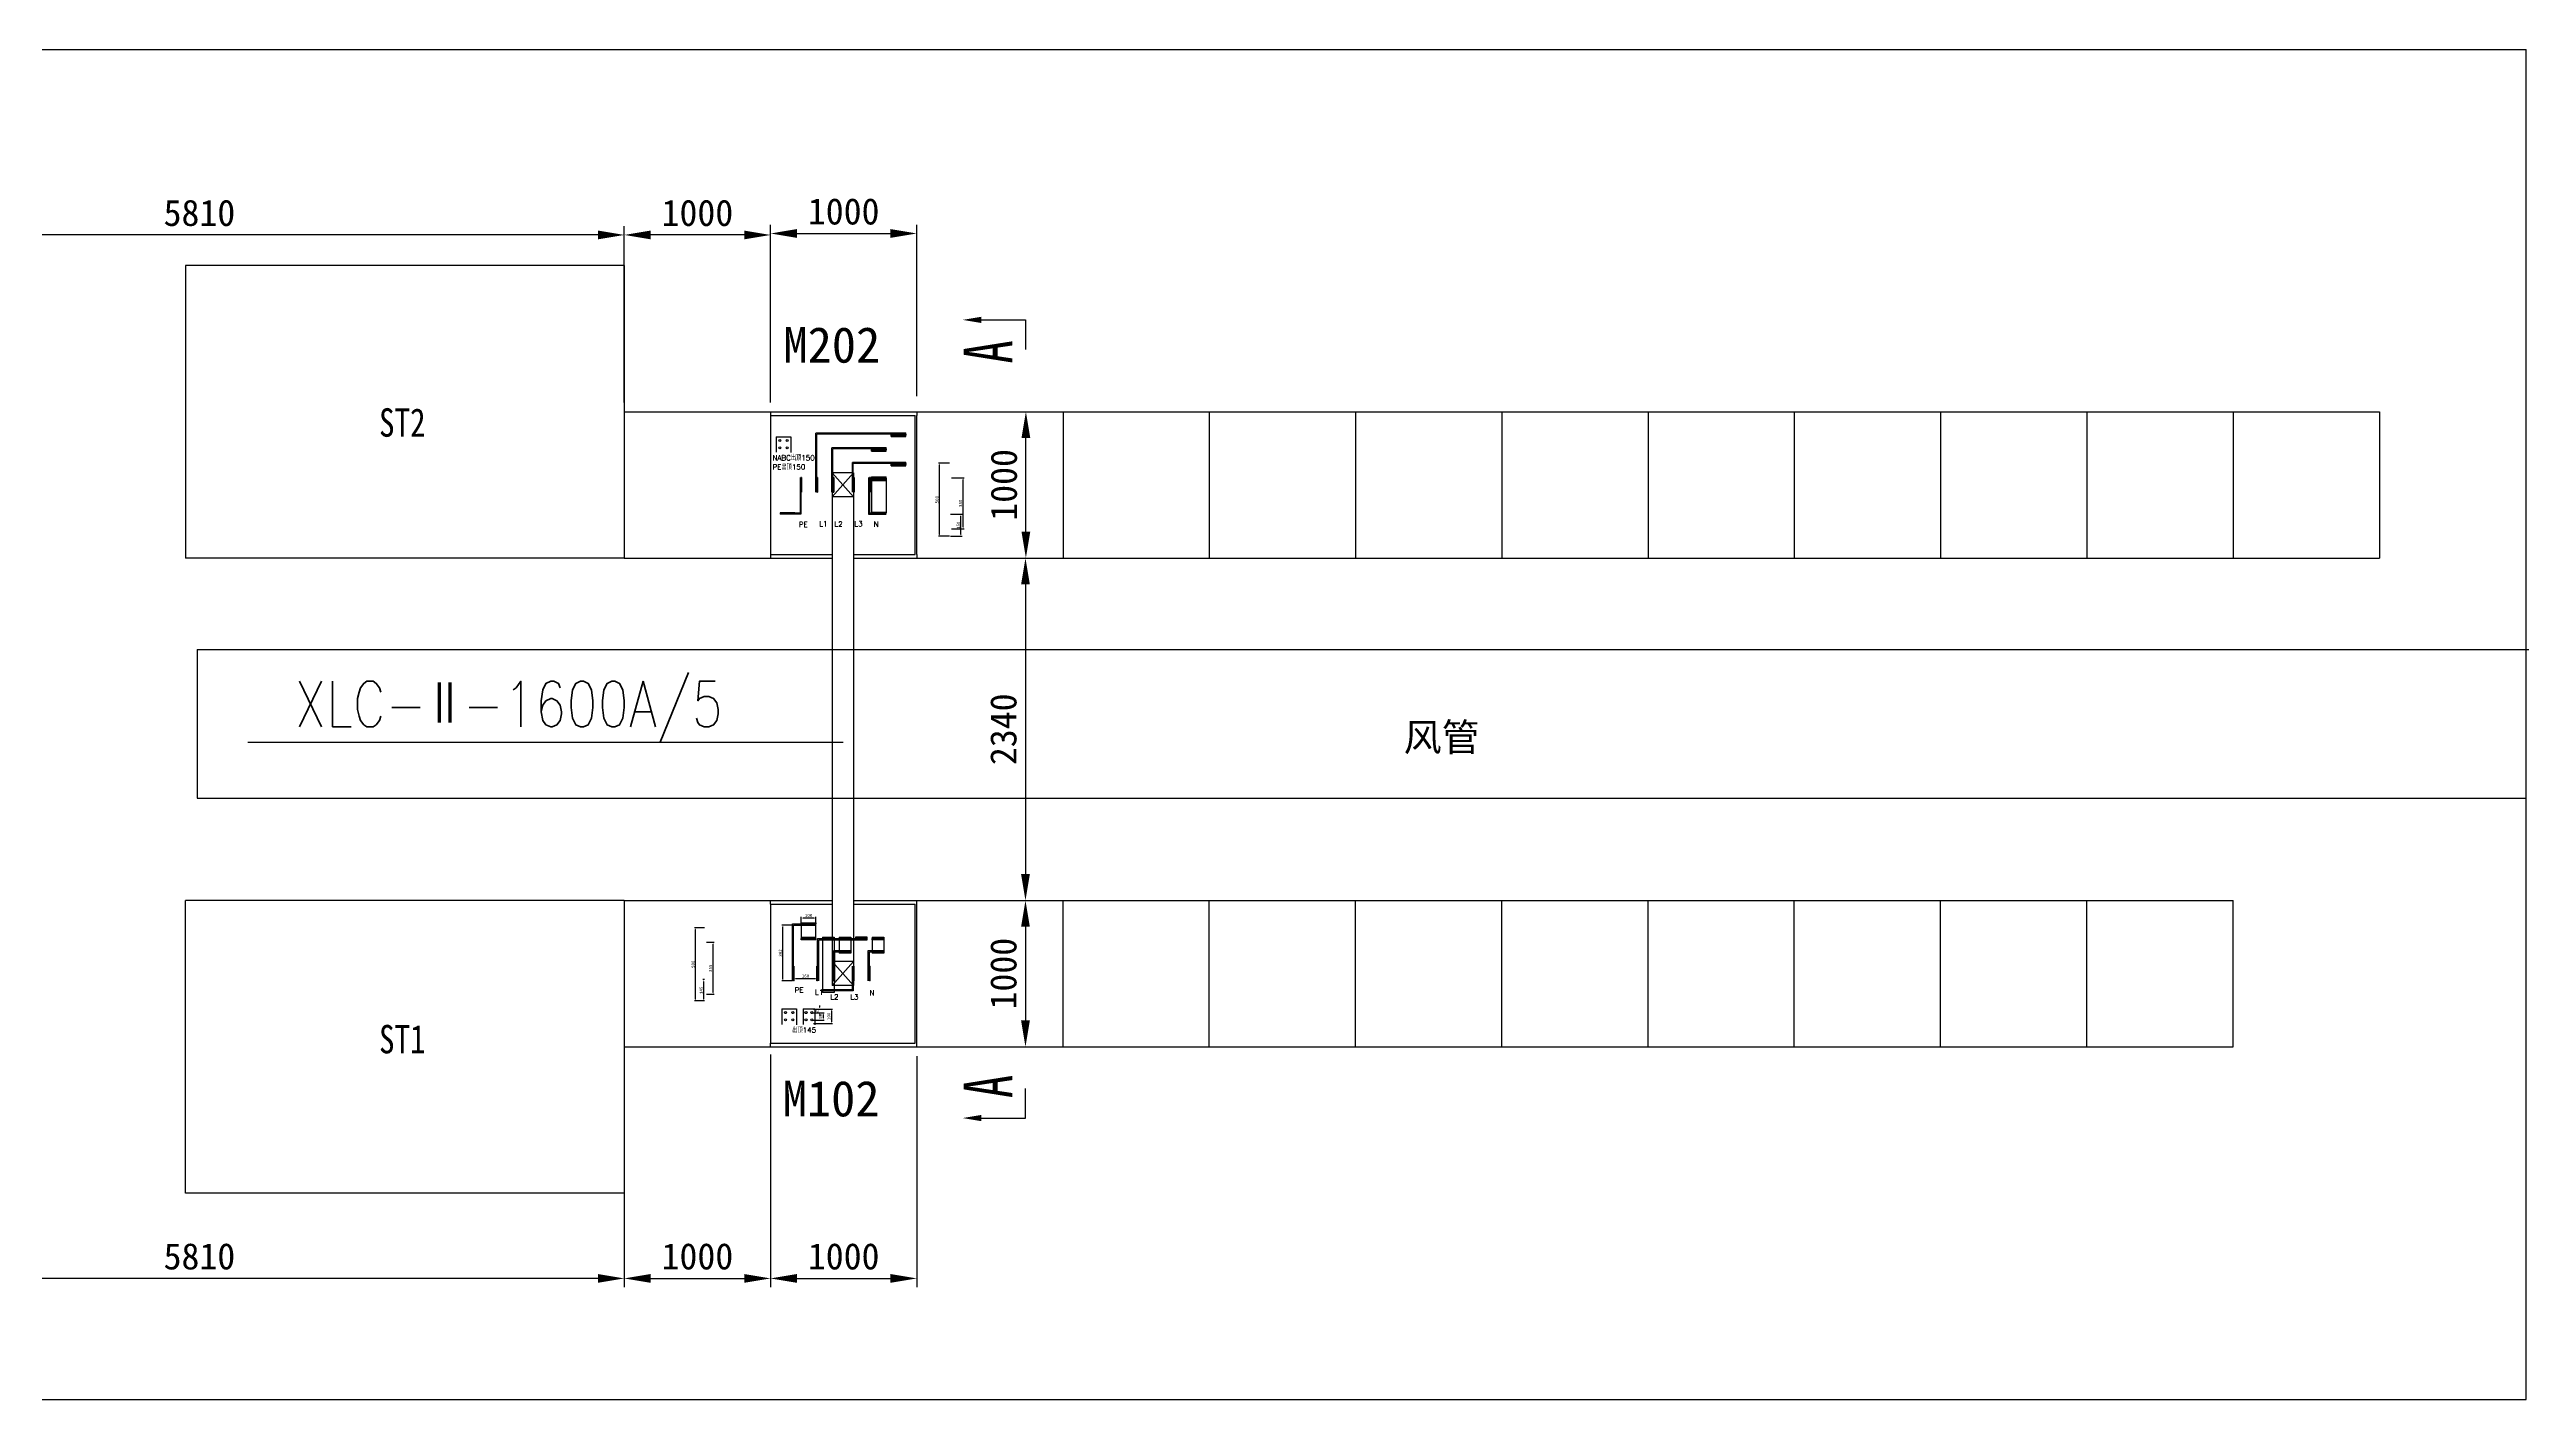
# Model space of a CAD drawing. Extents: x -48968009 to 2588125, y -43922717 to 2.
# Drawn here: x 2437845 to 2454781, y -629357 to -620132 of the extents above; entities that cross this region are included whole.
import ezdxf

# ---------------------------------------------------------------- set-up
doc = ezdxf.new("R2010")
doc.units = 0
doc.header["$LTSCALE"] = 1000
doc.header["$MEASUREMENT"] = 0
doc.layers.get('0').update_dxf_attribs({"linetype": 'CONTINUOUS'})
doc.layers.get('DEFPOINTS').update_dxf_attribs({"linetype": 'CONTINUOUS'})
for name, color, linetype in [('$1-强电干线', 7, 'CONTINUOUS'), ('DQ', 7, 'CONTINUOUS'), ('图层4', 221, 'CONTINUOUS'), ('图层6', 221, 'CONTINUOUS'), ('电气', 4, 'CONTINUOUS')]:
    doc.layers.add(name, color=color, linetype=linetype)
doc.styles.add('_TCH_DIM', font='SIMPLEX', dxfattribs={"width": 0.8, "height": 3.5, "bigfont": 'HZTXT'})
doc.styles.add('_TCH_SPACE', font='SIMPLEX.shx', dxfattribs={"width": 0.8, "bigfont": 'GBCBIG.shx'})
doc.styles.add('D', font='simhei_0.ttf', dxfattribs={"oblique": 0.7, "height": 1100})
doc.styles.add('宋体', font='', dxfattribs={"height": 10})
doc.styles.get('宋体').set_extended_font_data('SimSun')
doc.dimstyles.new('NORMAL', dxfattribs={"dimscale": 0.2, "dimtxt": 0.18, "dimasz": 0.18, "dimexe": 0.18, "dimexo": 0.0625, "dimgap": 0.09, "dimtad": 0, "dimtih": 1, "dimtoh": 1, "dimdec": 4, "dimzin": 0, "dimdsep": 46, "dimtxsty": 'Standard', "dimcen": 0.09, "dimadec": 0, "dimazin": 0, "dimtfac": 1, "dimtdec": 4, "dimtofl": 0, "dimtmove": 0, "dimatfit": 3, "dimfxl": 1, "dimtolj": 1, "dimtzin": 0, "dimarcsym": 0})

# ---------------------------------------------------------------- blocks, each defined once
blk = doc.blocks.new('*D1789')
at = {"layer": 'DEFPOINTS', "color": 0}
for p in [(2441775, -621399), (2441775, -622607), (2442775, -622607)]:
    blk.add_point(p, dxfattribs=at)
at = {"layer": '电气', "color": 2, "lineweight": -2}
for p, q in [((2441775, -622545), (2441775, -621339)), ((2442775, -622545), (2442775, -621339)), ((2442595, -621399), (2441955, -621399))]:
    blk.add_line(p, q, dxfattribs=at)
at = {"layer": '电气', "color": 2}
for points in [[(2441955, -621369), (2441955, -621429), (2441775, -621399)], [(2442595, -621369), (2442595, -621429), (2442775, -621399)]]:
    blk.add_solid(points, dxfattribs=at)
at = {"layer": '电气', "color": 2, "insert": (2442275, -621249), "char_height": 180, "attachment_point": 5}
blk.add_mtext('\\A1;1000', dxfattribs=at)
blk = doc.blocks.new('*D1790')
at = {"layer": 'DEFPOINTS', "color": 0}
for p in [(2443775, -621389), (2442775, -622563), (2443775, -622563)]:
    blk.add_point(p, dxfattribs=at)
at = {"layer": '电气', "color": 2, "lineweight": -2}
for p, q in [((2442775, -622501), (2442775, -621329)), ((2443775, -622501), (2443775, -621329)), ((2442955, -621389), (2443595, -621389))]:
    blk.add_line(p, q, dxfattribs=at)
at = {"layer": '电气', "color": 2}
for points in [[(2442955, -621359), (2442955, -621419), (2442775, -621389)], [(2443595, -621359), (2443595, -621419), (2443775, -621389)]]:
    blk.add_solid(points, dxfattribs=at)
at = {"layer": '电气', "color": 2, "insert": (2443275, -621239), "char_height": 180, "attachment_point": 5}
blk.add_mtext('\\A1;1000', dxfattribs=at)
blk = doc.blocks.new('*D1791')
at = {"layer": 'DEFPOINTS', "color": 0}
for p in [(2435965, -621399), (2435965, -622563), (2441775, -622563)]:
    blk.add_point(p, dxfattribs=at)
at = {"layer": '电气', "color": 2, "lineweight": -2}
for p, q in [((2435965, -622501), (2435965, -621339)), ((2441775, -622501), (2441775, -621339)), ((2441595, -621399), (2436145, -621399))]:
    blk.add_line(p, q, dxfattribs=at)
at = {"layer": '电气', "color": 2}
for points in [[(2436145, -621369), (2436145, -621429), (2435965, -621399)], [(2441595, -621369), (2441595, -621429), (2441775, -621399)]]:
    blk.add_solid(points, dxfattribs=at)
at = {"layer": '电气', "color": 2, "insert": (2438870, -621249), "char_height": 180, "attachment_point": 5}
blk.add_mtext('\\A1;5810', dxfattribs=at)
blk = doc.blocks.new('*D1792')
at = {"layer": 'DEFPOINTS', "color": 0}
for p in [(2435965, -626947), (2441775, -626947), (2435965, -628530)]:
    blk.add_point(p, dxfattribs=at)
at = {"layer": '电气', "color": 2, "lineweight": -2}
for p, q in [((2435965, -627010), (2435965, -628590)), ((2441775, -627010), (2441775, -628590)), ((2441595, -628530), (2436145, -628530))]:
    blk.add_line(p, q, dxfattribs=at)
at = {"layer": '电气', "color": 2}
for points in [[(2436145, -628500), (2436145, -628560), (2435965, -628530)], [(2441595, -628500), (2441595, -628560), (2441775, -628530)]]:
    blk.add_solid(points, dxfattribs=at)
at = {"layer": '电气', "color": 2, "insert": (2438870, -628380), "char_height": 180, "attachment_point": 5}
blk.add_mtext('\\A1;5810', dxfattribs=at)
blk = doc.blocks.new('*D1793')
at = {"layer": 'DEFPOINTS', "color": 0}
for p in [(2441775, -626947), (2442775, -626937), (2442775, -628530)]:
    blk.add_point(p, dxfattribs=at)
at = {"layer": '电气', "color": 2, "lineweight": -2}
for p, q in [((2441775, -627010), (2441775, -628590)), ((2442775, -627000), (2442775, -628590)), ((2441955, -628530), (2442595, -628530))]:
    blk.add_line(p, q, dxfattribs=at)
at = {"layer": '电气', "color": 2}
for points in [[(2441955, -628500), (2441955, -628560), (2441775, -628530)], [(2442595, -628500), (2442595, -628560), (2442775, -628530)]]:
    blk.add_solid(points, dxfattribs=at)
at = {"layer": '电气', "color": 2, "insert": (2442275, -628380), "char_height": 180, "attachment_point": 5}
blk.add_mtext('\\A1;1000', dxfattribs=at)
blk = doc.blocks.new('*D1794')
at = {"layer": 'DEFPOINTS', "color": 0}
for p in [(2442775, -626947), (2443775, -626947), (2443775, -628530)]:
    blk.add_point(p, dxfattribs=at)
at = {"layer": '电气', "color": 2, "lineweight": -2}
for p, q in [((2442775, -627010), (2442775, -628590)), ((2443775, -627010), (2443775, -628590)), ((2442955, -628530), (2443595, -628530))]:
    blk.add_line(p, q, dxfattribs=at)
at = {"layer": '电气', "color": 2}
for points in [[(2442955, -628500), (2442955, -628560), (2442775, -628530)], [(2443595, -628500), (2443595, -628560), (2443775, -628530)]]:
    blk.add_solid(points, dxfattribs=at)
at = {"layer": '电气', "color": 2, "insert": (2443275, -628380), "char_height": 180, "attachment_point": 5}
blk.add_mtext('\\A1;1000', dxfattribs=at)
blk = doc.blocks.new('*D1795')
at = {"layer": 'DEFPOINTS', "color": 0}
for p in [(2444429, -622607), (2444521, -622607), (2444429, -623607)]:
    blk.add_point(p, dxfattribs=at)
at = {"layer": '电气', "color": 2, "lineweight": -2}
for p, q in [((2444491, -622607), (2444581, -622607)), ((2444521, -623427), (2444521, -622787)), ((2444491, -623607), (2444581, -623607))]:
    blk.add_line(p, q, dxfattribs=at)
at = {"layer": '电气', "color": 2}
for points in [[(2444491, -622787), (2444551, -622787), (2444521, -622607)], [(2444491, -623427), (2444551, -623427), (2444521, -623607)]]:
    blk.add_solid(points, dxfattribs=at)
at = {"layer": '电气', "color": 2, "insert": (2444371, -623107), "char_height": 180, "attachment_point": 5, "rotation": 90}
blk.add_mtext('\\A1;1000', dxfattribs=at)
blk = doc.blocks.new('*D1796')
at = {"layer": 'DEFPOINTS', "color": 0}
for p in [(2444284, -623607), (2444284, -625947), (2444518, -625947)]:
    blk.add_point(p, dxfattribs=at)
at = {"layer": '电气', "color": 2, "lineweight": -2}
for p, q in [((2444347, -623607), (2444578, -623607)), ((2444518, -623787), (2444518, -625767)), ((2444347, -625947), (2444578, -625947))]:
    blk.add_line(p, q, dxfattribs=at)
at = {"layer": '电气', "color": 2}
for points in [[(2444488, -623787), (2444548, -623787), (2444518, -623607)], [(2444488, -625767), (2444548, -625767), (2444518, -625947)]]:
    blk.add_solid(points, dxfattribs=at)
at = {"layer": '电气', "color": 2, "insert": (2444368, -624777), "char_height": 180, "attachment_point": 5, "rotation": 90}
blk.add_mtext('\\A1;2340', dxfattribs=at)
blk = doc.blocks.new('*D1797')
at = {"layer": 'DEFPOINTS', "color": 0}
for p in [(2444328, -625947), (2444328, -626947), (2444518, -626947)]:
    blk.add_point(p, dxfattribs=at)
at = {"layer": '电气', "color": 2, "lineweight": -2}
for p, q in [((2444391, -625947), (2444578, -625947)), ((2444518, -626127), (2444518, -626767)), ((2444391, -626947), (2444578, -626947))]:
    blk.add_line(p, q, dxfattribs=at)
at = {"layer": '电气', "color": 2}
for points in [[(2444488, -626127), (2444548, -626127), (2444518, -625947)], [(2444488, -626767), (2444548, -626767), (2444518, -626947)]]:
    blk.add_solid(points, dxfattribs=at)
at = {"layer": '电气', "color": 2, "insert": (2444368, -626447), "char_height": 180, "attachment_point": 5, "rotation": 90}
blk.add_mtext('\\A1;1000', dxfattribs=at)
blk = doc.blocks.new('*D1798')
at = {"layer": 'DEFPOINTS', "color": 0}
for p in [(2442934, -626497), (2443094, -626481), (2443094, -626497)]:
    blk.add_point(p, dxfattribs=at)
at = {"layer": '图层6', "lineweight": -2}
for p, q in [((2442934, -626490), (2442934, -626474)), ((2442946, -626481), (2443082, -626481)), ((2443094, -626490), (2443094, -626474))]:
    blk.add_line(p, q, dxfattribs=at)
at = {"layer": '图层6'}
for points in [[(2442946, -626479), (2442946, -626483), (2442934, -626481)], [(2443082, -626479), (2443082, -626483), (2443094, -626481)]]:
    blk.add_solid(points, dxfattribs=at)
at = {"layer": '图层6', "insert": (2443014, -626463), "char_height": 21.6, "attachment_point": 5}
blk.add_mtext('\\A1;160', dxfattribs=at)
blk = doc.blocks.new('tert544')
at = {"color": 2}
for p, q in [((2443085, -626207), (2442985, -626207)), ((2443085, -626215), (2443085, -626207)), ((2443435, -626207), (2443355, -626207)), ((2443435, -626217), (2443355, -626217))]:
    blk.add_line(p, q, dxfattribs=at)
at = {"color": 3}
for p, q in [((2442985, -626215), (2442985, -626207)), ((2443085, -626215), (2442985, -626215)), ((2443325, -626207), (2443245, -626207)), ((2443325, -626217), (2443245, -626217))]:
    blk.add_line(p, q, dxfattribs=at)
at = {"color": 1}
for p, q in [((2443210, -626207), (2443130, -626207)), ((2443210, -626217), (2443130, -626217))]:
    blk.add_line(p, q, dxfattribs=at)
at = {"color": 5}
for p, q in [((2443550, -626207), (2443470, -626207)), ((2443550, -626217), (2443470, -626217))]:
    blk.add_line(p, q, dxfattribs=at)
at = {"layer": '电气', "color": 1}
for p, q in [((2443130, -626217), (2443130, -626207)), ((2443210, -626217), (2443210, -626207))]:
    blk.add_line(p, q, dxfattribs=at)
at = {"layer": '电气', "color": 3}
for p, q in [((2443245, -626217), (2443245, -626207)), ((2443325, -626217), (2443325, -626207))]:
    blk.add_line(p, q, dxfattribs=at)
at = {"layer": '电气', "color": 2}
for p, q in [((2443355, -626217), (2443355, -626207)), ((2443435, -626217), (2443435, -626207))]:
    blk.add_line(p, q, dxfattribs=at)
at = {"layer": '电气', "color": 5}
for p, q in [((2443470, -626217), (2443470, -626207)), ((2443550, -626217), (2443550, -626207))]:
    blk.add_line(p, q, dxfattribs=at)
blk = doc.blocks.new('*D1808')
at = {"layer": 'DEFPOINTS', "color": 0}
for p in [(2442263, -626133), (2442331, -626133), (2442331, -626633)]:
    blk.add_point(p, dxfattribs=at)
at = {"layer": '图层6', "lineweight": -2}
for p, q in [((2442323, -626133), (2442256, -626133)), ((2442263, -626621), (2442263, -626145)), ((2442323, -626633), (2442256, -626633))]:
    blk.add_line(p, q, dxfattribs=at)
at = {"layer": '图层6'}
for points in [[(2442261, -626145), (2442265, -626145), (2442263, -626133)], [(2442261, -626621), (2442265, -626621), (2442263, -626633)]]:
    blk.add_solid(points, dxfattribs=at)
at = {"layer": '图层6', "insert": (2442245, -626383), "char_height": 21.6, "attachment_point": 5, "rotation": 90}
blk.add_mtext('\\A1;500', dxfattribs=at)
blk = doc.blocks.new('*D1809')
at = {"layer": 'DEFPOINTS', "color": 0}
for p in [(2443057, -626714), (2443061, -626689), (2443111, -626689)]:
    blk.add_point(p, dxfattribs=at)
at = {"layer": '图层6', "lineweight": -2}
for p, q in [((2443065, -626714), (2443118, -626714)), ((2443069, -626689), (2443118, -626689)), ((2443111, -626677), (2443111, -626665)), ((2443111, -626726), (2443111, -626738))]:
    blk.add_line(p, q, dxfattribs=at)
at = {"layer": '图层6'}
for points in [[(2443109, -626677), (2443113, -626677), (2443111, -626689)], [(2443109, -626726), (2443113, -626726), (2443111, -626714)]]:
    blk.add_solid(points, dxfattribs=at)
at = {"layer": '图层6', "insert": (2443093, -626701), "char_height": 21.6, "attachment_point": 5, "rotation": 90}
blk.add_mtext('\\A1;25', dxfattribs=at)
blk = doc.blocks.new('*D1810')
at = {"layer": 'DEFPOINTS', "color": 0}
for p in [(2443057, -626714), (2443057, -626764), (2443135, -626764)]:
    blk.add_point(p, dxfattribs=at)
at = {"layer": '图层6', "lineweight": -2}
for p, q in [((2443065, -626714), (2443142, -626714)), ((2443065, -626764), (2443142, -626764)), ((2443135, -626726), (2443135, -626752))]:
    blk.add_line(p, q, dxfattribs=at)
at = {"layer": '图层6'}
for points in [[(2443133, -626726), (2443137, -626726), (2443135, -626714)], [(2443133, -626752), (2443137, -626752), (2443135, -626764)]]:
    blk.add_solid(points, dxfattribs=at)
at = {"layer": '图层6', "insert": (2443117, -626739), "char_height": 21.6, "attachment_point": 5, "rotation": 90}
blk.add_mtext('\\A1;50', dxfattribs=at)
blk = doc.blocks.new('*D1811')
at = {"layer": 'DEFPOINTS', "color": 0}
for p in [(2442319, -626488), (2442331, -626488), (2442331, -626633)]:
    blk.add_point(p, dxfattribs=at)
at = {"layer": '图层6', "lineweight": -2}
for p, q in [((2442323, -626488), (2442311, -626488)), ((2442319, -626621), (2442319, -626500)), ((2442323, -626633), (2442311, -626633))]:
    blk.add_line(p, q, dxfattribs=at)
at = {"layer": '图层6'}
for points in [[(2442317, -626500), (2442321, -626500), (2442319, -626488)], [(2442317, -626621), (2442321, -626621), (2442319, -626633)]]:
    blk.add_solid(points, dxfattribs=at)
at = {"layer": '图层6', "insert": (2442301, -626561), "char_height": 21.6, "attachment_point": 5, "rotation": 90}
blk.add_mtext('\\A1;145', dxfattribs=at)
blk = doc.blocks.new('*D1812')
at = {"layer": 'DEFPOINTS', "color": 0}
for p in [(2442331, -626233), (2442382, -626233), (2442331, -626588)]:
    blk.add_point(p, dxfattribs=at)
at = {"layer": '图层6', "lineweight": -2}
for p, q in [((2442338, -626233), (2442389, -626233)), ((2442382, -626576), (2442382, -626245)), ((2442338, -626588), (2442389, -626588))]:
    blk.add_line(p, q, dxfattribs=at)
at = {"layer": '图层6'}
for points in [[(2442380, -626245), (2442384, -626245), (2442382, -626233)], [(2442380, -626576), (2442384, -626576), (2442382, -626588)]]:
    blk.add_solid(points, dxfattribs=at)
at = {"layer": '图层6', "insert": (2442364, -626411), "char_height": 21.6, "attachment_point": 5, "rotation": 90}
blk.add_mtext('\\A1;355', dxfattribs=at)
blk = doc.blocks.new('*D1816')
at = {"layer": 'DEFPOINTS', "color": 0}
for p in [(2443061, -626689), (2443061, -626789), (2443191, -626789)]:
    blk.add_point(p, dxfattribs=at)
at = {"layer": '图层6', "lineweight": -2}
for p, q in [((2443069, -626689), (2443199, -626689)), ((2443191, -626701), (2443191, -626777)), ((2443069, -626789), (2443199, -626789))]:
    blk.add_line(p, q, dxfattribs=at)
at = {"layer": '图层6'}
for points in [[(2443189, -626701), (2443193, -626701), (2443191, -626689)], [(2443189, -626777), (2443193, -626777), (2443191, -626789)]]:
    blk.add_solid(points, dxfattribs=at)
at = {"layer": '图层6', "insert": (2443173, -626739), "char_height": 21.6, "attachment_point": 5, "rotation": 90}
blk.add_mtext('\\A1;100', dxfattribs=at)
blk = doc.blocks.new('*D1841')
at = {"layer": 'DEFPOINTS', "color": 0}
for p in [(2442985, -626067), (2442985, -626107), (2443085, -626107)]:
    blk.add_point(p, dxfattribs=at)
at = {"layer": '图层6', "lineweight": -2}
for p, q in [((2442985, -626100), (2442985, -626060)), ((2443073, -626067), (2442997, -626067)), ((2443085, -626100), (2443085, -626060))]:
    blk.add_line(p, q, dxfattribs=at)
at = {"layer": '图层6'}
for points in [[(2442997, -626065), (2442997, -626069), (2442985, -626067)], [(2443073, -626065), (2443073, -626069), (2443085, -626067)]]:
    blk.add_solid(points, dxfattribs=at)
at = {"layer": '图层6', "insert": (2443035, -626049), "char_height": 21.6, "attachment_point": 5}
blk.add_mtext('\\A1;100', dxfattribs=at)
blk = doc.blocks.new('*D1844')
at = {"layer": 'DEFPOINTS', "color": 0}
for p in [(2442860, -626115), (2442933, -626115), (2442933, -626497)]:
    blk.add_point(p, dxfattribs=at)
at = {"layer": '图层6', "lineweight": -2}
for p, q in [((2442925, -626115), (2442853, -626115)), ((2442860, -626485), (2442860, -626127)), ((2442925, -626497), (2442853, -626497))]:
    blk.add_line(p, q, dxfattribs=at)
at = {"layer": '图层6'}
for points in [[(2442858, -626127), (2442862, -626127), (2442860, -626115)], [(2442858, -626485), (2442862, -626485), (2442860, -626497)]]:
    blk.add_solid(points, dxfattribs=at)
at = {"layer": '图层6', "insert": (2442842, -626306), "char_height": 21.6, "attachment_point": 5, "rotation": 90}
blk.add_mtext('\\A1;382', dxfattribs=at)
blk = doc.blocks.new('DFFDF')
at = {"layer": '图层4', "color": 33}
for p, q in [((2507924, -577959), (2507924, -577859)), ((2507930, -577859), (2507924, -577859)), ((2507924, -577959), (2507930, -577959)), ((2507930, -577959), (2507930, -577859)), ((2508034, -577959), (2508034, -577859)), ((2508040, -577859), (2508034, -577859)), ((2508034, -577959), (2508040, -577959)), ((2508040, -577959), (2508040, -577859)), ((2508174, -577959), (2508174, -577859)), ((2508180, -577859), (2508174, -577859)), ((2508174, -577959), (2508180, -577959)), ((2508180, -577959), (2508180, -577859)), ((2508284, -577959), (2508284, -577859)), ((2508290, -577859), (2508284, -577859)), ((2508284, -577959), (2508290, -577959)), ((2508290, -577959), (2508290, -577859)), ((2508395, -577959), (2508395, -577859)), ((2508398, -577859), (2508395, -577859)), ((2508395, -577959), (2508398, -577959)), ((2508398, -577959), (2508398, -577859))]:
    blk.add_line(p, q, dxfattribs=at)
blk = doc.blocks.new('FEWRWER')
at = {"color": 3}
for p, q in [((2443465, -622852), (2443565, -622852)), ((2443465, -622860), (2443465, -622852)), ((2443465, -622860), (2443565, -622860)), ((2443465, -622868), (2443565, -622868)), ((2443465, -622876), (2443465, -622868)), ((2443465, -622876), (2443565, -622876)), ((2443565, -622860), (2443565, -622852)), ((2443565, -622876), (2443565, -622868)), ((2442940, -623299), (2442840, -623299))]:
    blk.add_line(p, q, dxfattribs=at)
at = {"color": 2}
for p, q in [((2443600, -622752), (2443700, -622752)), ((2443600, -622760), (2443600, -622752)), ((2443600, -622760), (2443700, -622760)), ((2443600, -622768), (2443700, -622768)), ((2443600, -622776), (2443600, -622768)), ((2443600, -622776), (2443700, -622776)), ((2443700, -622760), (2443700, -622752)), ((2443700, -622776), (2443700, -622768)), ((2442940, -623307), (2442840, -623307))]:
    blk.add_line(p, q, dxfattribs=at)
at = {"color": 5}
for p, q in [((2443465, -623052), (2443565, -623052)), ((2443465, -623060), (2443465, -623052)), ((2443565, -623060), (2443565, -623052)), ((2443465, -623060), (2443565, -623060)), ((2443465, -623068), (2443565, -623068)), ((2443465, -623076), (2443465, -623068)), ((2443465, -623076), (2443565, -623076)), ((2443565, -623076), (2443565, -623068))]:
    blk.add_line(p, q, dxfattribs=at)
at = {"layer": '电气', "color": 1}
for p, q in [((2443600, -622952), (2443700, -622952)), ((2443600, -622960), (2443600, -622952)), ((2443600, -622960), (2443700, -622960)), ((2443600, -622968), (2443700, -622968)), ((2443600, -622976), (2443600, -622968)), ((2443600, -622976), (2443700, -622976)), ((2443700, -622960), (2443700, -622952)), ((2443700, -622976), (2443700, -622968))]:
    blk.add_line(p, q, dxfattribs=at)
at = {"layer": '电气', "color": 2}
blk.add_line((2442840, -623299), (2442840, -623307), dxfattribs=at)
at = {"layer": '电气', "color": 3}
blk.add_line((2442940, -623299), (2442940, -623307), dxfattribs=at)
blk = doc.blocks.new('*D1864')
at = {"layer": 'DEFPOINTS', "color": 0}
for p in [(2443931, -622958), (2444005, -622958), (2444005, -623458)]:
    blk.add_point(p, dxfattribs=at)
at = {"layer": '图层6', "lineweight": -2}
for p, q in [((2443998, -622958), (2443924, -622958)), ((2443931, -623446), (2443931, -622970)), ((2443998, -623458), (2443924, -623458))]:
    blk.add_line(p, q, dxfattribs=at)
at = {"layer": '图层6'}
for points in [[(2443929, -622970), (2443933, -622970), (2443931, -622958)], [(2443929, -623446), (2443933, -623446), (2443931, -623458)]]:
    blk.add_solid(points, dxfattribs=at)
at = {"layer": '图层6', "insert": (2443913, -623208), "char_height": 21.6, "attachment_point": 5, "rotation": 90}
blk.add_mtext('\\A1;500', dxfattribs=at)
blk = doc.blocks.new('*D1865')
at = {"layer": 'DEFPOINTS', "color": 0}
for p in [(2443998, -623308), (2444077, -623308), (2443998, -623458)]:
    blk.add_point(p, dxfattribs=at)
at = {"layer": '图层6', "lineweight": -2}
for p, q in [((2444005, -623308), (2444085, -623308)), ((2444077, -623446), (2444077, -623320)), ((2444005, -623458), (2444085, -623458))]:
    blk.add_line(p, q, dxfattribs=at)
at = {"layer": '图层6'}
for points in [[(2444075, -623320), (2444079, -623320), (2444077, -623308)], [(2444075, -623446), (2444079, -623446), (2444077, -623458)]]:
    blk.add_solid(points, dxfattribs=at)
at = {"layer": '图层6', "insert": (2444059, -623383), "char_height": 21.6, "attachment_point": 5, "rotation": 90}
blk.add_mtext('\\A1;150', dxfattribs=at)
blk = doc.blocks.new('*D1866')
at = {"layer": 'DEFPOINTS', "color": 0}
for p in [(2444005, -623058), (2444092, -623058), (2444005, -623408)]:
    blk.add_point(p, dxfattribs=at)
at = {"layer": '图层6', "lineweight": -2}
for p, q in [((2444013, -623058), (2444099, -623058)), ((2444092, -623396), (2444092, -623070)), ((2444013, -623408), (2444099, -623408))]:
    blk.add_line(p, q, dxfattribs=at)
at = {"layer": '图层6'}
for points in [[(2444090, -623070), (2444094, -623070), (2444092, -623058)], [(2444090, -623396), (2444094, -623396), (2444092, -623408)]]:
    blk.add_solid(points, dxfattribs=at)
at = {"layer": '图层6', "insert": (2444074, -623233), "char_height": 21.6, "attachment_point": 5, "rotation": 90}
blk.add_mtext('\\A1;350', dxfattribs=at)

msp = doc.modelspace()

# ---------------------------------------------------------------- linework, layer by layer
at = {"color": 33}
for p, q in [((2435964.9, -620132), (2454778.8, -620132)), ((2454778.8, -629357), (2454778.8, -620132)), ((2435964.9, -629357), (2454778.8, -629357))]:
    msp.add_line(p, q, dxfattribs=at)
for p, q in [((2438774.9, -621607), (2438774.9, -623607)), ((2441774.9, -621607), (2438774.9, -621607)), ((2441774.9, -621607), (2441774.9, -623607)), ((2441774.9, -622607), (2453774.9, -622607)), ((2442774.9, -622607), (2442774.9, -622632)), ((2443774.9, -622607), (2443774.9, -622632)), ((2443774.9, -623582), (2443774.9, -622632)), ((2444774.9, -622607), (2444774.9, -623607)), ((2445774.9, -622607), (2445774.9, -623607)), ((2446774.9, -622607), (2446774.9, -623607)), ((2447774.9, -622607), (2447774.9, -623607)), ((2448774.9, -622607), (2448774.9, -623607)), ((2449774.9, -622607), (2449774.9, -623607)), ((2450774.9, -622607), (2450774.9, -623607)), ((2451774.9, -622607), (2451774.9, -623607)), ((2452774.9, -622607), (2452774.9, -623607)), ((2453774.9, -622607), (2453774.9, -623607)), ((2441774.9, -623607), (2438774.9, -623607)), ((2441774.9, -623607), (2443197.4, -623607)), ((2442774.9, -623582), (2442774.9, -623607)), ((2443342.4, -623607), (2453774.9, -623607)), ((2443774.9, -623582), (2443774.9, -623607)), ((2441774.9, -625947), (2438774.9, -625947)), ((2438774.9, -627947), (2438774.9, -625947)), ((2441774.9, -625947), (2443197.4, -625947)), ((2441774.9, -625947), (2441774.9, -627947)), ((2442774.9, -625972), (2442774.9, -625947)), ((2443342.4, -625947), (2452774.9, -625947)), ((2443774.9, -625972), (2443774.9, -625947)), ((2443774.9, -626922), (2443774.9, -625972)), ((2444774.9, -626947), (2444774.9, -625947)), ((2445774.9, -626947), (2445774.9, -625947)), ((2446774.9, -626947), (2446774.9, -625947)), ((2447774.9, -626947), (2447774.9, -625947)), ((2448774.9, -626947), (2448774.9, -625947)), ((2449774.9, -626947), (2449774.9, -625947)), ((2450774.9, -626947), (2450774.9, -625947)), ((2451774.9, -626947), (2451774.9, -625947)), ((2452774.9, -626947), (2452774.9, -625947)), ((2441774.9, -626947), (2452774.9, -626947)), ((2442774.9, -626947), (2442774.9, -626922)), ((2443774.9, -626947), (2443774.9, -626922)), ((2441774.9, -627947), (2438774.9, -627947))]:
    msp.add_line(p, q)
at = {"color": 4}
for p, q in [((2438853.9, -624232), (2454797.7, -624232)), ((2438853.9, -624232), (2438853.9, -625247)), ((2438853.9, -625247), (2454778.8, -625247))]:
    msp.add_line(p, q, dxfattribs=at)
at = {"color": 1}
msp.add_line((2443270.5, -624866.9), (2439201.3, -624866.9), dxfattribs=at)
at = {"layer": 'DQ', "color": 1}
for p, q in [((2442813.4, -622778.3), (2442813.4, -622884.5)), ((2442813.4, -622778.3), (2442913.4, -622778.3)), ((2442913.4, -622778.3), (2442913.4, -622886.7)), ((2442852.3, -626688.5), (2442852.3, -626794.7)), ((2442852.3, -626688.5), (2442952.3, -626688.5)), ((2442952.3, -626688.5), (2442952.3, -626796.9)), ((2442997.4, -626688.5), (2442997.4, -626794.7)), ((2442997.4, -626688.5), (2443077.4, -626688.5)), ((2443077.4, -626688.5), (2443077.4, -626796.9))]:
    msp.add_line(p, q, dxfattribs=at)
for centre in [(2442838.4, -622803.3), (2442838.4, -622853.3), (2442888.4, -622803.3), (2442888.4, -622853.3), (2442877.3, -626713.5), (2442877.3, -626763.5), (2442927.3, -626713.5), (2442927.3, -626763.5), (2443017.4, -626713.5), (2443017.4, -626763.5), (2443057.4, -626713.5), (2443057.4, -626763.5)]:
    msp.add_circle(centre, 7, dxfattribs=at)
at = {"layer": '图层4', "color": 33}
for p, q in [((2442984.9, -626107), (2442984.9, -626099)), ((2442984.9, -626099), (2443084.9, -626099)), ((2442984.9, -626107), (2442984.9, -626099)), ((2442984.9, -626099), (2443084.9, -626099)), ((2443084.9, -626099), (2443084.9, -626107)), ((2443084.9, -626099), (2443084.9, -626107)), ((2442924.9, -626497), (2442924.9, -626107)), ((2442924.9, -626107), (2443084.9, -626107)), ((2442932.9, -626497), (2442932.9, -626115)), ((2442932.9, -626115), (2443084.9, -626115)), ((2442984.9, -626199), (2443084.9, -626199)), ((2443096.9, -626497), (2443096.9, -626207)), ((2443096.9, -626207), (2443434.9, -626207)), ((2443104.9, -626497), (2443104.9, -626215)), ((2443104.9, -626215), (2443434.9, -626215)), ((2443129.9, -626197), (2443129.9, -626575)), ((2443129.9, -626197), (2443209.9, -626197)), ((2443209.9, -626197), (2443209.9, -626575)), ((2443244.9, -626197), (2443244.9, -626307)), ((2443244.9, -626197), (2443324.9, -626197)), ((2443324.9, -626197), (2443324.9, -626307)), ((2443434.9, -626197), (2443354.9, -626197)), ((2443354.9, -626197), (2443354.9, -626207)), ((2443434.9, -626207), (2443434.9, -626197)), ((2443434.9, -626215), (2443434.9, -626207)), ((2443469.9, -626197), (2443469.9, -626307)), ((2443469.9, -626197), (2443549.9, -626197)), ((2443549.9, -626197), (2443549.9, -626307)), ((2442932.9, -626497), (2442932.9, -626397)), ((2442935.9, -626497), (2442935.9, -626397)), ((2443090.9, -626497), (2443090.9, -626397)), ((2443090.9, -626397), (2443096.9, -626397)), ((2443096.9, -626497), (2443096.9, -626397)), ((2443200.9, -626497), (2443200.9, -626397)), ((2443200.9, -626397), (2443206.9, -626397)), ((2443206.9, -626497), (2443206.9, -626289)), ((2443206.9, -626289), (2443324.9, -626289)), ((2443206.9, -626497), (2443206.9, -626397)), ((2443214.9, -626497), (2443214.9, -626297)), ((2443214.9, -626297), (2443324.9, -626297)), ((2443324.9, -626307), (2443244.9, -626307)), ((2443332.9, -626397), (2443332.9, -626557)), ((2443340.9, -626497), (2443340.9, -626397)), ((2443340.9, -626397), (2443346.9, -626397)), ((2443340.9, -626397), (2443340.9, -626565)), ((2443346.9, -626497), (2443346.9, -626397)), ((2443442.9, -626497), (2443442.9, -626289)), ((2443442.9, -626289), (2443549.9, -626289)), ((2443442.9, -626297), (2443442.9, -626289)), ((2443450.9, -626497), (2443450.9, -626297)), ((2443450.9, -626297), (2443549.9, -626297)), ((2443450.9, -626497), (2443450.9, -626397)), ((2443450.9, -626397), (2443456.9, -626397)), ((2443456.9, -626497), (2443456.9, -626397)), ((2443549.9, -626307), (2443469.9, -626307)), ((2443549.9, -626297), (2443549.9, -626289)), ((2442935.9, -626497), (2442932.9, -626497)), ((2443096.9, -626497), (2443090.9, -626497)), ((2443332.9, -626557), (2443129.9, -626557)), ((2443340.9, -626565), (2443129.9, -626565)), ((2443209.9, -626575), (2443129.9, -626575)), ((2443206.9, -626497), (2443200.9, -626497)), ((2443346.9, -626497), (2443340.9, -626497)), ((2443456.9, -626497), (2443450.9, -626497))]:
    msp.add_line(p, q, dxfattribs=at)
at = {"layer": '图层6', "color": 33}
for p, q in [((2443699.9, -622754), (2443084.9, -622754)), ((2443084.9, -623157), (2443084.9, -622754)), ((2443699.9, -622760), (2443090.9, -622760)), ((2443090.9, -623157), (2443090.9, -622760)), ((2443194.9, -623157), (2443194.9, -622854)), ((2443564.9, -622854), (2443194.9, -622854)), ((2443200.9, -623157), (2443200.9, -622860)), ((2443564.9, -622860), (2443200.9, -622860)), ((2443464.9, -622868), (2443464.9, -622860)), ((2443464.9, -622860), (2443564.9, -622860)), ((2443564.9, -622860), (2443564.9, -622868)), ((2443599.9, -622768), (2443599.9, -622760)), ((2443599.9, -622760), (2443699.9, -622760)), ((2443699.9, -622760), (2443699.9, -622768)), ((2443334.9, -623157), (2443334.9, -622954)), ((2443699.9, -622954), (2443334.9, -622954)), ((2443340.9, -623157), (2443340.9, -622960)), ((2443699.9, -622960), (2443340.9, -622960)), ((2443599.9, -622968), (2443599.9, -622960)), ((2443599.9, -622960), (2443699.9, -622960)), ((2443699.9, -622960), (2443699.9, -622968)), ((2442976.9, -623057), (2442976.9, -623301)), ((2442982.9, -623057), (2442982.9, -623307)), ((2443444.9, -623057), (2443444.9, -623307)), ((2443450.9, -623057), (2443450.9, -623301)), ((2443464.9, -623060), (2443464.9, -623301)), ((2443464.9, -623060), (2443564.9, -623060)), ((2443464.9, -623068), (2443464.9, -623060)), ((2443564.9, -623068), (2443464.9, -623068)), ((2443564.9, -623060), (2443564.9, -623301)), ((2443564.9, -623060), (2443564.9, -623068)), ((2442976.9, -623301), (2442839.9, -623301)), ((2442982.9, -623307), (2442839.9, -623307)), ((2443444.9, -623307), (2443564.9, -623307)), ((2443450.9, -623301), (2443564.9, -623301)), ((2443464.9, -623293), (2443564.9, -623293)), ((2443464.9, -623301), (2443464.9, -623293)), ((2443564.9, -623301), (2443464.9, -623301)), ((2443564.9, -623293), (2443564.9, -623301)), ((2442984.9, -626099), (2442984.9, -626207)), ((2443084.9, -626207), (2443084.9, -626099))]:
    msp.add_line(p, q, dxfattribs=at)
at = {"layer": '电气', "color": 6}
for p, q in [((2444518.2, -621979.4), (2444518.2, -622180.7)), ((2444518.2, -627434.1), (2444518.2, -627232.9))]:
    msp.add_line(p, q, dxfattribs=at)
at = {"layer": '电气', "color": 1}
for p, q in [((2442774.9, -622632), (2443764.9, -622632)), ((2442774.9, -622632), (2442774.9, -623582)), ((2443764.9, -623582), (2443764.9, -622632)), ((2443197.4, -623025), (2443197.4, -626529)), ((2443342.4, -623025), (2443197.4, -623025)), ((2443342.4, -623189), (2443197.4, -623025)), ((2443342.4, -623025), (2443197.4, -623189)), ((2443342.4, -623025), (2443342.4, -626529)), ((2443342.4, -623189), (2443197.4, -623189)), ((2442774.9, -623582), (2443197.4, -623582)), ((2443342.4, -623582), (2443764.9, -623582)), ((2442774.9, -625972), (2443197.4, -625972)), ((2442774.9, -625972), (2442774.9, -626922)), ((2443342.4, -625972), (2443764.9, -625972)), ((2443764.9, -626922), (2443764.9, -625972)), ((2443342.4, -626365), (2443197.4, -626365)), ((2443342.4, -626529), (2443197.4, -626365)), ((2443342.4, -626365), (2443197.4, -626529)), ((2443342.4, -626529), (2443197.4, -626529)), ((2442774.9, -626922), (2443764.9, -626922))]:
    msp.add_line(p, q, dxfattribs=at)
at = {"layer": '电气', "color": 6}
for points in [[(2444215.3, -621979.4), (2444518.2, -621979.4)], [(2444215.3, -627434.1), (2444518.2, -627434.1)]]:
    msp.add_lwpolyline(points, dxfattribs=at)
for points in [[(2444215.3, -622000.4), (2444089.3, -621979.4), (2444215.3, -621958.4)], [(2444215.3, -627413.1), (2444089.3, -627434.1), (2444215.3, -627455.1)]]:
    msp.add_solid(points, dxfattribs=at)

# ---------------------------------------------------------------- block references
at = {"layer": '图层6', "color": 33}
for name in ['FEWRWER', 'tert544']:
    msp.add_blockref(name, (0, 0), dxfattribs=at)
at = {"layer": '图层6', "color": 33, "rotation": 180}
msp.add_blockref('DFFDF', (4951380.8, -1201016.2), dxfattribs=at)

# ---------------------------------------------------------------- texts
at = {"layer": '$1-强电干线', "color": 1, "style": '_TCH_DIM', "width": 0.8}
msp.add_text('XLC-Ⅱ-1600A/5', height=312.375, dxfattribs=at).set_placement((2439522.4, -624761.2))
for s, p in [('M202', (2442863, -622271.7)), ('M102', (2442858.2, -627422.6))]:
    msp.add_text(s, height=243.25).set_placement(p)
at = {"width": 0.8}
for s, p in [('ST2', (2440098.5, -622778.1)), ('ST1', (2440098.5, -626992.2))]:
    msp.add_text(s, height=194.6, dxfattribs=at).set_placement(p)
at = {"layer": 'DQ', "color": 1, "style": '_TCH_SPACE'}
for s, height, p in [('NABC出顶150', 35.74, (2442788.1, -622940.2, 0)), ('PE出顶150', 35.74, (2442788.1, -623002.3, 0)), ('PE', 35.74, (2442968.3, -623395.2, 0)), ('L1', 35.74, (2443107.9, -623390.6, 0)), ('L2', 35.74, (2443211.1, -623392.5, 0)), ('L3', 35.74, (2443347.8, -623391.4, 0)), ('N', 35.7, (2443480.1, -623393.8)), ('PE', 35.74, (2442940, -626577.1, 0)), ('L1', 35.74, (2443079.5, -626592.2, 0)), ('L2', 35.74, (2443182.8, -626624.4, 0)), ('L3', 35.74, (2443319.5, -626624.8, 0)), ('N', 35.7, (2443451.8, -626595.4)), ('出顶145', 35.74, (2442923.6, -626850.4, 0))]:
    msp.add_text(s, height=height, dxfattribs=at).set_placement(p)
at = {"layer": '电气', "color": 6, "style": 'D', "width": 0.7}
for p in [(2444428.5, -622277.4), (2444428.5, -627297.6)]:
    msp.add_text('A', height=332.8, rotation=90, dxfattribs=at).set_placement(p)
at = {"layer": '电气', "color": 4, "style": '宋体'}
msp.add_text('风管', height=190.51, dxfattribs=at).set_placement((2447103.8, -624926.4))

# ---------------------------------------------------------------- dimensions: what is measured, and where the dimension line sits
at = {"layer": '图层6', "color": 33}
for base, p1, p2, picture, middle in [((2443930.9, -622957.9), (2444005.5, -623457.9), (2444005.5, -622957.9), '*D1864', (2443912.9, -623207.9)), ((2444091.9, -623057.9), (2444005.5, -623407.9), (2444005.5, -623057.9), '*D1866', (2444073.9, -623232.9)), ((2444077.4, -623307.9), (2443998, -623457.9), (2443998, -623307.9), '*D1865', (2444059.4, -623382.9)), ((2442263.4, -626133.3), (2442330.9, -626633.3), (2442330.9, -626133.3), '*D1808', (2442245.4, -626383.3)), ((2442381.8, -626233.3), (2442330.9, -626588.3), (2442330.9, -626233.3), '*D1812', (2442363.8, -626410.8)), ((2442860.4, -626115), (2442932.9, -626497), (2442932.9, -626115), '*D1844', (2442842.4, -626306)), ((2442318.6, -626488.3), (2442330.9, -626633.3), (2442330.9, -626488.3), '*D1811', (2442300.6, -626560.8)), ((2443111.1, -626688.5), (2443057.4, -626713.5), (2443061.4, -626688.5), '*D1809', (2443093.1, -626701)), ((2443134.6, -626763.5), (2443057.4, -626713.5), (2443057.4, -626763.5), '*D1810', (2443116.6, -626738.5)), ((2443191.3, -626788.5), (2443061.4, -626688.5), (2443061.4, -626788.5), '*D1816', (2443173.3, -626738.5))]:
    dim = msp.add_linear_dim(base=base, p1=p1, p2=p2, angle=90, dimstyle='NORMAL', override={"dimscale": 120, "dimasz": 0.1, "dimexe": 0.06, "dimgap": 0.06, "dimtad": 1, "dimtih": 0, "dimdec": 0, "dimclrd": 256, "dimclre": 256, "dimclrt": 256, "dimtdec": 0, "dimtix": 1, "dimtmove": 2, "dimatfit": 0, "dimfxl": 250, "dimtfillclr": 2}, dxfattribs=at)
    dim.commit()
    dim.dimension.update_dxf_attribs({"geometry": picture, "text_midpoint": middle})
for base, p1, p2, picture, middle in [((2442984.9, -626066.8), (2443084.9, -626107), (2442984.9, -626107), '*D1841', (2443034.9, -626048.8)), ((2443093.9173646, -626481.3932918), (2442934.4173646, -626497.017601), (2443093.9173646, -626497.017601), '*D1798', (2443014.1673646, -626463.3932918))]:
    dim = msp.add_linear_dim(base=base, p1=p1, p2=p2, dimstyle='NORMAL', override={"dimscale": 120, "dimasz": 0.1, "dimexe": 0.06, "dimgap": 0.06, "dimtad": 1, "dimtih": 0, "dimdec": 0, "dimclrd": 256, "dimclre": 256, "dimclrt": 256, "dimtdec": 0, "dimtix": 1, "dimtmove": 2, "dimatfit": 0, "dimfxl": 250, "dimtfillclr": 2}, dxfattribs=at)
    dim.commit()
    dim.dimension.update_dxf_attribs({"geometry": picture, "text_midpoint": middle})
at = {"layer": '电气', "color": 33}
for base, p1, p2, picture, middle in [((2435964.9, -621399.4), (2441774.9, -622563.3), (2435964.9, -622563.3), '*D1791', (2438869.9, -621249.4)), ((2441774.9, -621399.4), (2442774.9, -622607), (2441774.9, -622607), '*D1789', (2442274.9, -621249.4)), ((2443774.9, -621388.9), (2442774.9, -622563.3), (2443774.9, -622563.3), '*D1790', (2443274.9, -621238.9)), ((2435964.9, -628530.4), (2441774.9, -626947), (2435964.9, -626947), '*D1792', (2438869.9, -628380.4)), ((2442774.9, -628530.4), (2441774.9, -626947), (2442774.9, -626937), '*D1793', (2442274.9, -628380.4)), ((2443774.9, -628530.4), (2442774.9, -626947), (2443774.9, -626947), '*D1794', (2443274.9, -628380.4))]:
    dim = msp.add_linear_dim(base=base, p1=p1, p2=p2, dimstyle='NORMAL', override={"dimscale": 1000, "dimexe": 0.06, "dimgap": 0.06, "dimtad": 1, "dimtih": 0, "dimdec": 0, "dimclrd": 2, "dimclre": 2, "dimclrt": 2, "dimtdec": 0, "dimtix": 1, "dimtmove": 2, "dimfxl": 250, "dimtfillclr": 2}, dxfattribs=at)
    dim.commit()
    dim.dimension.update_dxf_attribs({"geometry": picture, "text_midpoint": middle})
for base, p1, p2, picture, middle in [((2444520.9, -622607), (2444428.6, -623607), (2444428.6, -622607), '*D1795', (2444370.9, -623107)), ((2444517.6, -625947), (2444284.5, -623607), (2444284.5, -625947), '*D1796', (2444367.6, -624777)), ((2444517.6, -626947), (2444328.2, -625947), (2444328.2, -626947), '*D1797', (2444367.6, -626447))]:
    dim = msp.add_linear_dim(base=base, p1=p1, p2=p2, angle=90, dimstyle='NORMAL', override={"dimscale": 1000, "dimexe": 0.06, "dimgap": 0.06, "dimtad": 1, "dimtih": 0, "dimdec": 0, "dimclrd": 2, "dimclre": 2, "dimclrt": 2, "dimtdec": 0, "dimtix": 1, "dimtmove": 2, "dimfxl": 250, "dimtfillclr": 2}, dxfattribs=at)
    dim.commit()
    dim.dimension.update_dxf_attribs({"geometry": picture, "text_midpoint": middle})

doc.saveas('drawing.dxf')
